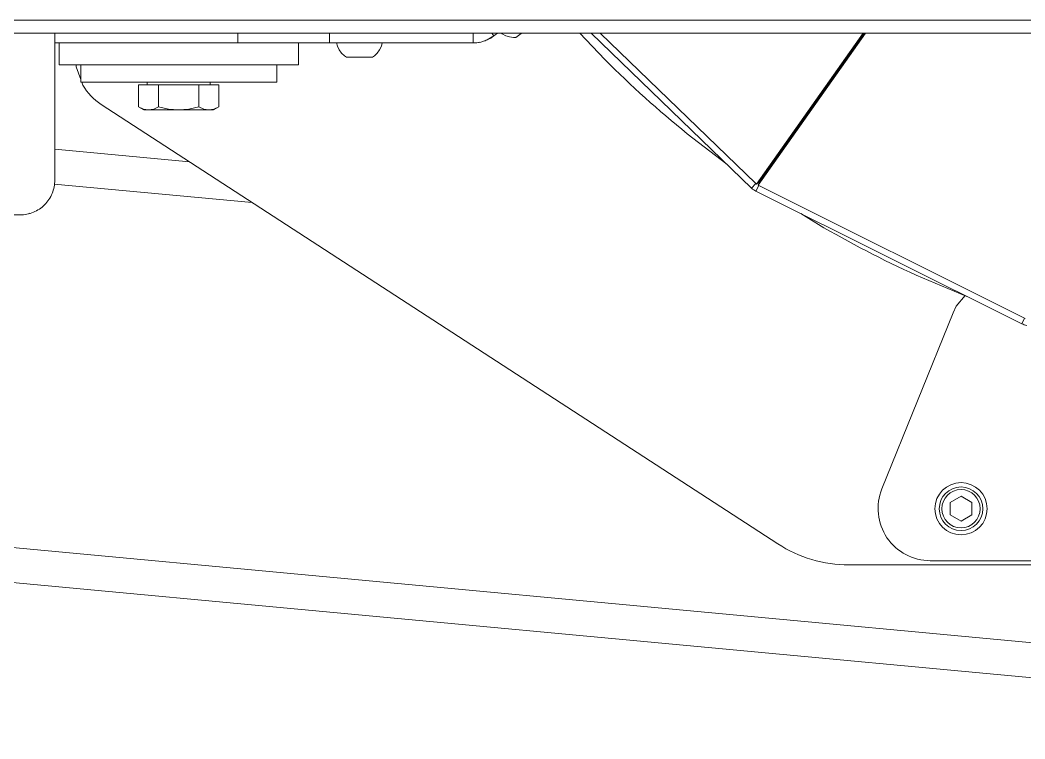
# Model space of a CAD drawing. Header units: millimetres. Extents: x -164867 to 807677, y -316775 to 513985.
# Drawn here: x 245080.7 to 245311.6, y 461000.5 to 461165.7 of the extents above; entities that cross this region are included whole.
import ezdxf

# ---------------------------------------------------------------- set-up
doc = ezdxf.new("R2010")
doc.units = ezdxf.units.MM
doc.layers.add('TECHNO', color=7, linetype='Continuous', lineweight=15)

# ---------------------------------------------------------------- blocks, each defined once
blk = doc.blocks.new('1.2_ миксер планетарный K60_60 литров')
at = {"transparency": 33554687}
for p, q in [((-346.59, 425.12), (-346.59, -404.08)), ((-343.59, 425.12), (-343.59, -404.1)), ((-444.92, 340.78), (-508.72, -341.65)), ((-437.35, 335.81), (-500.36, -338.16)), ((-388.34, 42.86), (-388.34, 41.32)), ((-388, 39.29), (-388.01, 39.34)), ((-387.95, 39.19), (-388, 39.29)), ((-385.5, -12.04), (-381.25, 33.51)), ((-346.59, 33.35), (-380.34, 33.35)), ((-376.12, 2.41), (-373.23, 33.35)), ((-353.84, -12.07), (-353.84, 32.36)), ((-353.84, 32.36), (-348.84, 32.36)), ((-348.84, 33.35), (-348.84, -8.68)), ((-354.3, 28.42), (-357.2, 27.36)), ((-353.84, 28.46), (-354.3, 28.42)), ((-357.84, 27.13), (-358.54, 26.87)), ((-357.84, -17.64), (-357.84, 27.36)), ((-353.84, 27.36), (-357.84, 27.36)), ((-463.9, -132.76), (-362.95, 22.7)), ((-364.24, 12.86), (-363.53, 14.1)), ((-363.53, 14.1), (-364.05, 12.96)), ((-358.44, 14.1), (-363.53, 14.1)), ((-358.44, 14.1), (-358.44, 9.48)), ((-364.05, 12.96), (-364.24, 11.79)), ((-364.24, 11.79), (-364.24, 12.86)), ((-364.24, 11.79), (-364.05, 10.62)), ((-364.24, 4.86), (-364.24, 11.79)), ((-358.44, 12.1), (-357.84, 12.1)), ((-364.05, 10.62), (-363.53, 9.48)), ((-363.53, 9.48), (-364.05, 7.2)), ((-358.44, 9.48), (-363.53, 9.48)), ((-358.44, 9.48), (-358.44, 0.24)), ((-364.05, 7.2), (-364.24, 4.86)), ((-364.24, -2.06), (-364.24, 4.86)), ((-364.24, 4.86), (-364.05, 2.53)), ((-364.05, 2.53), (-363.53, 0.24)), ((-363.53, 0.24), (-364.05, -0.9)), ((-358.44, 0.24), (-363.53, 0.24)), ((-358.44, 0.24), (-358.44, -4.37)), ((-364.05, -0.9), (-364.24, -2.06)), ((-364.24, -3.14), (-364.24, -2.06)), ((-364.24, -2.06), (-364.05, -3.23)), ((-363.53, -4.37), (-364.24, -3.14)), ((-364.05, -3.23), (-363.53, -4.37)), ((-358.44, -4.37), (-363.53, -4.37)), ((-357.84, -2.37), (-358.44, -2.37)), ((-348.84, -8.68), (-348.84, -29.75)), ((-346.59, -8.68), (-348.84, -8.68)), ((-353.84, -22.64), (-353.84, -12.07)), ((-357.84, -17.64), (-353.84, -17.64)), ((-348.84, -22.64), (-353.84, -22.64)), ((-348.84, -62.75), (-348.84, -29.75)), ((-346.59, -29.75), (-348.84, -29.75)), ((-351.17, -32.56), (-350.42, -32.02)), ((-350.42, -32.02), (-349.58, -31.62)), ((-349.58, -31.62), (-348.84, -31.41)), ((-352.14, -33.66), (-351.82, -33.22)), ((-352.14, -33.66), (-352.14, -39.66)), ((-351.82, -33.22), (-351.17, -32.56)), ((-352.14, -39.66), (-351.82, -40.1)), ((-351.82, -40.1), (-351.17, -40.76)), ((-351.17, -40.76), (-350.42, -41.3)), ((-350.42, -41.3), (-349.58, -41.7)), ((-349.58, -41.7), (-348.84, -41.91)), ((-346.59, -62.79), (-348.84, -62.75)), ((-348.84, -62.81), (-348.84, -62.75)), ((-348.84, -62.81), (-346.84, -62.79)), ((-348.84, -62.81), (-348.84, -62.87)), ((-348.81, -63.46), (-348.84, -62.81)), ((-348.84, -62.87), (-348.84, -62.99)), ((-348.84, -62.99), (-348.83, -63.17)), ((-348.83, -63.17), (-348.82, -63.32)), ((-348.81, -63.46), (-348.79, -63.63)), ((-348.64, -64.56), (-348.81, -63.46)), ((-348.79, -63.63), (-348.72, -64.17)), ((-348.72, -64.17), (-348.67, -64.34)), ((-348.15, -66.02), (-348.64, -64.56)), ((-346.84, -62.79), (-346.59, -62.79)), ((-348.51, -64.93), (-348.36, -65.49)), ((-348.36, -65.49), (-348.34, -65.55)), ((-348.34, -65.55), (-348.22, -65.79)), ((-347.23, -67.57), (-348.15, -66.02)), ((-347.98, -66.31), (-347.72, -66.84)), ((-347.72, -66.84), (-347.47, -67.23)), ((-347.47, -67.23), (-347.23, -67.57)), ((-347.23, -67.57), (-346.59, -67.08)), ((-346.59, -68.41), (-347.23, -67.57)), ((-346.73, -69.45), (-346.59, -69.26)), ((-347.56, -72.07), (-347.44, -71.15)), ((-347.44, -71.15), (-347.17, -70.27)), ((-347.17, -70.27), (-346.73, -69.45)), ((-347.56, -72.62), (-347.56, -72.07)), ((-347.56, -72.62), (-346.65, -73.82)), ((-346.65, -73.82), (-346.59, -73.9)), ((-352.67, -93.06), (-346.59, -87.29)), ((-382.19, -126.77), (-346.59, -89.91)), ((-346.59, -91.97), (-381.16, -127.76)), ((-376.67, -121.05), (-369.69, -111.96)), ((-382.19, -126.77), (-381.16, -127.76)), ((-382.89, -127.76), (-413.35, -188.86)), ((-381.61, -128.4), (-412.07, -189.49)), ((-381.61, -128.4), (-382.89, -127.76)), ((-381.61, -128.4), (-381.54, -128.27)), ((-381.54, -128.27), (-380.39, -128.84)), ((-381.54, -128.27), (-346.59, -152.97)), ((-381.16, -127.76), (-381.26, -127.87)), ((-381.26, -127.87), (-380.33, -128.76)), ((-346.59, -152.37), (-381.26, -127.87)), ((-380.93, -128.37), (-381.02, -128.53)), ((-380.84, -128.27), (-380.93, -128.37)), ((-380.39, -128.84), (-346.59, -152.73)), ((-346.59, -152.6), (-380.33, -128.76)), ((-377.78, -130.69), (-377.72, -130.61)), ((-371.94, -134.82), (-371.88, -134.73)), ((-370.89, -135.56), (-370.84, -135.47)), ((-391.29, -143.38), (-388.01, -138.04)), ((-366.81, -138.44), (-366.75, -138.36)), ((-361.95, -141.88), (-361.89, -141.79)), ((-357.41, -145.08), (-357.35, -145)), ((-468.74, -209.01), (-468.74, -149.1)), ((-352.72, -148.4), (-352.67, -148.31)), ((-350.48, -149.98), (-350.42, -149.9)), ((-410.84, -173.04), (-451.29, -156.7)), ((-407.05, -176.22), (-402.83, -166.05)), ((-467.78, -167.82), (-467.78, -208.43)), ((-458.7, -174.88), (-457.27, -172.41)), ((-457.27, -172.41), (-454.41, -172.41)), ((-454.41, -172.41), (-452.98, -174.88)), ((-409.34, -173.77), (-410.84, -173.04)), ((-457.27, -177.36), (-458.7, -174.88)), ((-452.98, -174.88), (-454.41, -177.36)), ((-406.89, -175.83), (-409.34, -173.77)), ((-454.41, -177.36), (-457.27, -177.36)), ((-412.07, -189.49), (-413.35, -188.86)), ((-412.07, -189.49), (-412.14, -189.63))]:
    blk.add_line(p, q, dxfattribs=at)
for radius in [6, 5, 4.4]:
    blk.add_circle((-455.84, -174.88), radius, dxfattribs=at)
for centre, radius, start, end in [((-352.04, 15.62), 13, 119.9999, 147), ((-180.84, -264.88), 243, 135, 141), ((-379.31, -129.55), 4, 136.0001, 153.4996), ((-438.74, -149.1), 30, 147, 180), ((-180.84, -264.89), 243, 149.9998, 155.9998), ((-455.78, -167.82), 12, 68, 179.9999), ((-409.77, -190.64), 4, 153.4991, 170.999)]:
    blk.add_arc(centre, radius, start, end, dxfattribs=at)
blk.add_spline([(-388.34, 41.32), (-388.19, 39.76), (-387.73, 38.27), (-386.99, 36.89), (-386, 35.68), (-384.79, 34.69), (-383.4, 33.95), (-381.9, 33.5), (-380.34, 33.35)], degree=3, dxfattribs=at)
blk = doc.blocks.new('TECHNOLOGIJA Garmatnaya')
at = {"layer": 'TECHNO', "transparency": 33554687, "xscale": 0.9999987167524668, "yscale": 0.9999987167524668, "zscale": 0.9999987167524668, "rotation": 90}
blk.add_blockref('1.2_ миксер планетарный K60_60 литров', (-1916.15, 3546.52), dxfattribs=at)

msp = doc.modelspace()

# ---------------------------------------------------------------- block references
at = {"layer": 'TECHNO', "transparency": 33554687}
msp.add_blockref('TECHNOLOGIJA Garmatnaya', (247038.21, 457962.73), dxfattribs=at)

doc.saveas('drawing.dxf')
